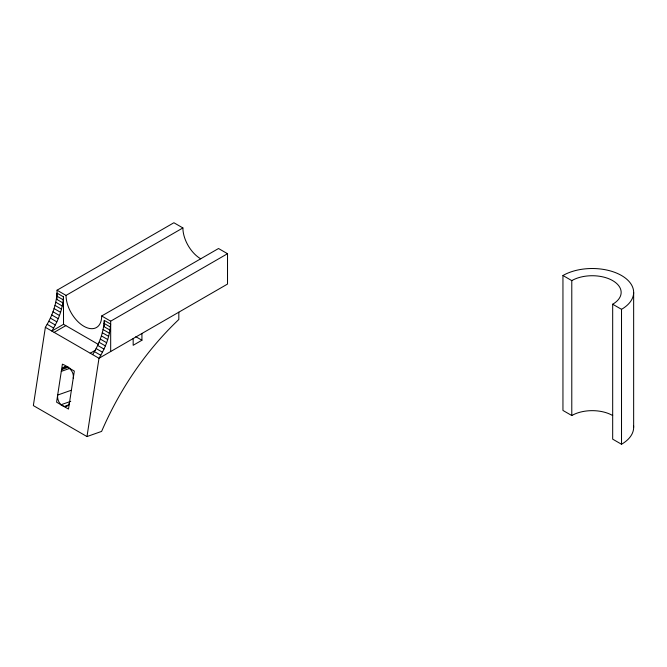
<?xml version="1.0" encoding="UTF-8"?>
<svg xmlns="http://www.w3.org/2000/svg" width="667" height="667" viewBox="0 0 667 667"><rect width="100%" height="100%" fill="white"/><g stroke="black" fill="none" stroke-linecap="round" stroke-linejoin="round"><path stroke-width="1" d="M200.709 258.804A25.196 14.549 60 0 1 182.891 227.939L173.895 222.745L57.045 290.203L57.003 299.2M98.391 344.439L63.532 324.304L63.473 296.84L56.987 293.096C56.27 305.286 51.751 317 45.364 327.314L33.35 405.594L86.985 436.56L98.991 358.279L227.522 284.067L227.522 253.71L110.68 321.169L110.68 351.534M73.228 378.247C74.412 371.169 68.234 366.45 62.406 364.174L56.578 402.184L68.493 409.071L74.329 371.06L69.91 368.543M63.532 324.304L51.843 331.057C58.229 320.744 62.748 309.021 63.473 296.84M92.663 354.619C99.049 344.314 103.577 332.591 104.294 320.402L110.622 324.062C109.905 336.251 105.378 347.966 98.991 358.279L45.364 327.314M65.808 366.45L62.673 368.126L61.306 371.369L70.077 368.276M57.045 290.203L66.041 295.406L182.891 227.939M54.127 332.374L65.808 325.621M66.041 295.406A25.196 14.549 60 0 0 83.859 326.263A25.196 14.549 60 0 0 101.684 315.975L218.526 248.516L227.522 253.71M90.228 353.218L95.623 350.1M141.929 333.483L141.929 340.228L133.167 345.289L133.167 338.544M62.673 368.126L67.55 366.408M61.806 369.568L68.626 367.158M71.319 390.237L57.67 395.056A8.429 5.703 70.6 0 0 60.989 404.761L64.074 406.545L68.951 404.827M60.989 404.761L70.744 401.326M86.985 436.56L101.609 431.399C119.701 389.545 145.664 350.9 178.823 319.493L178.823 312.181M63.857 367.133L66.825 366.758M612.681 415.541A28.914 16.692 0 0 0 571.786 415.541L562.948 410.438L562.948 275.513L571.786 280.615A28.914 16.692 0 0 1 612.681 280.615A28.914 16.692 0 0 1 612.681 304.227L612.681 439.153L621.519 444.255A41.421 23.912 0 0 0 633.533 425.563M612.681 304.227L621.519 309.33L621.519 444.255M101.684 315.975L110.68 321.169M135.801 336.693L141.929 340.228M56.753 296.073L63.24 299.817M104.06 323.387L110.389 327.038M56.345 299.124L62.823 302.868M103.643 326.438L109.98 330.09M55.761 302.234L62.239 305.978M103.06 329.548L109.388 333.2M55.002 305.394L61.489 309.138M102.309 332.7L108.638 336.36M54.077 308.571L60.564 312.314M101.384 335.885L107.712 339.536M52.993 311.764L59.48 315.508M100.3 339.078L106.628 342.73M51.751 314.957L58.237 318.693M99.058 342.263L105.386 345.915M50.367 318.117L56.845 321.861M97.665 345.431L103.994 349.083M48.824 321.244L55.311 324.987M96.131 348.549L102.46 352.209M47.157 324.312L53.643 328.056M94.464 351.626L100.792 355.278M67.034 366.842L69.71 368.392M104.294 320.402L104.302 326.513M633.65 292.421L633.65 427.347M571.786 280.615L571.786 415.541M562.948 275.513A41.421 23.912 0 0 1 621.519 275.513A41.421 23.912 0 0 1 621.519 309.33M69.593 401.934A8.429 5.703 70.6 0 1 64.074 406.545"/></g></svg>
